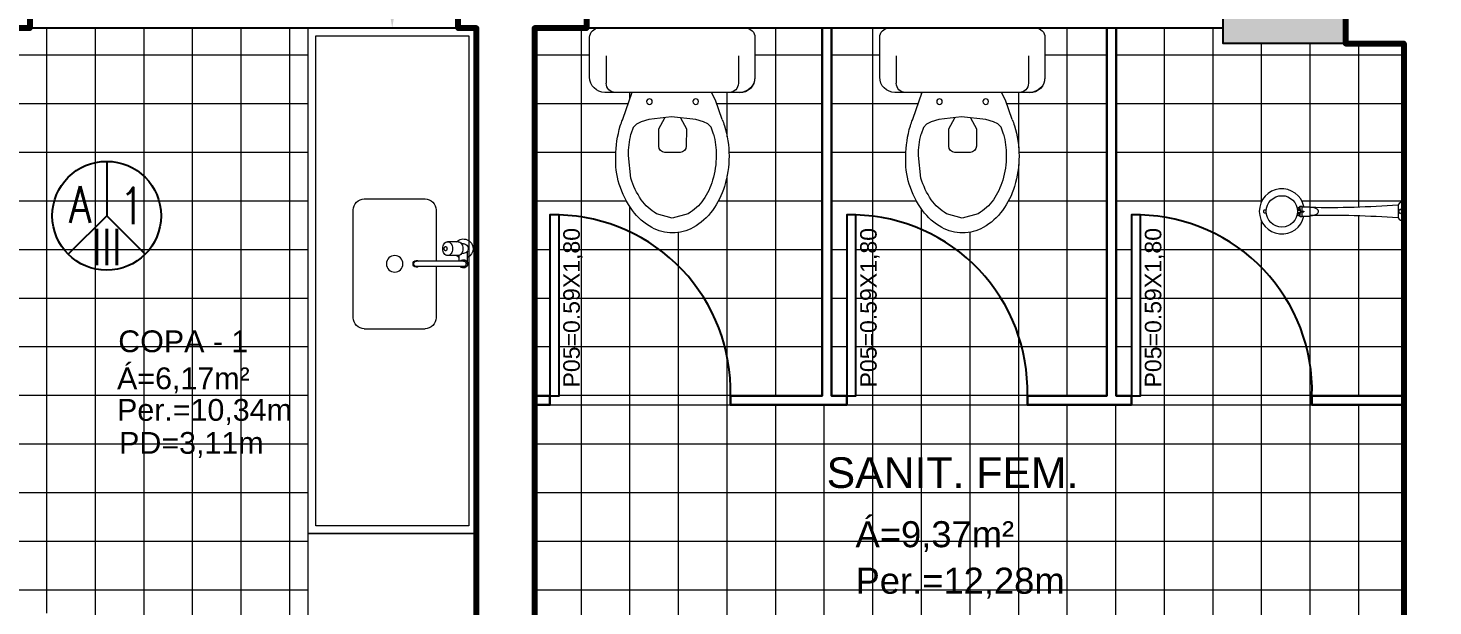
# Model space of a CAD drawing. Header units: metres. Extents: x -15851 to -15710, y 6781 to 6850.
# Drawn here: x -15811.561 to -15806.972, y 6804.131 to 6806.017 of the extents above; entities that cross this region are included whole.
import ezdxf
from ezdxf import colors
from ezdxf.entities.mleader import LeaderData, LeaderLine
from ezdxf.enums import TextEntityAlignment as Align
from ezdxf.math import Vec2, Vec3

# ---------------------------------------------------------------- set-up
doc = ezdxf.new("R2010")
doc.units = ezdxf.units.M
for name, color, linetype in [('ARCO', 1, 'Continuous'), ('ESQUADRIAS', 2, 'Continuous'), ('pilares', 253, 'Continuous'), ('TEXTO', 7, 'Continuous'), ('Texto Esquadrias', 7, 'Continuous'), ('Texto Perimetro e Pé Direito', 7, 'Continuous'), ('TXT', 2, 'Continuous')]:
    doc.layers.add(name, color=color, linetype=linetype)
doc.layers.add('borda', color=220, linetype='Continuous', lineweight=9, plot=False)
for name, color, linetype, lineweight in [('hachura interna', 49, 'Continuous', 9), ('Linha 1', 1, 'Continuous', 13), ('Linha 2', 2, 'Continuous', 20), ('linha2', 2, 'Continuous', 20), ('linha3', 3, 'Continuous', 30), ('parede', 8, 'Continuous', 80), ('PISO', 8, 'Continuous', 13)]:
    doc.layers.add(name, color=color, linetype=linetype, lineweight=lineweight)
doc.layers.get('borda').off()
doc.styles.add('AMBI', font='arial.ttf')
doc.styles.add('romans', font='romans.shx')
doc.styles.add('STYLE1', font='romans.shx')

# ---------------------------------------------------------------- blocks, each defined once
blk = doc.blocks.new('vaso06')
at = {"linetype": 'Continuous'}
for p, q in [((6.38, 24.29), (6.38, 11.29)), ((57.38, 27.29), (9.38, 27.29)), ((60.38, 11.29), (60.38, 24.29)), ((11.79, 18.21), (11.79, 9.29)), ((54.96, 18.21), (54.96, 9.29)), ((11.38, 6.29), (55.38, 6.29)), ((30.7, -2.03), (28.79, -5.57)), ((37.79, -5.57), (35.84, -2.03)), ((28.79, -5.57), (28.8, -11.27)), ((37.79, -11.27), (37.79, -5.57)), ((30.8, -13.27), (35.79, -13.27))]:
    blk.add_line(p, q, dxfattribs=at)
for points in [[(17.06, -2.57), (19.26, 3.75), (20.56, 6.22), (46.56, 6.22), (49.63, -2.57), (49.76, -2.92)], [(19.88, -7.34), (20.64, -5.03), (21.73, -3.92), (23.19, -3.27), (25.73, -2.57), (33.64, -1.72), (41.03, -2.57), (43.57, -3.33), (45.11, -4.1), (46.12, -5.18), (46.88, -7.34)]]:
    blk.add_lwpolyline(points, dxfattribs=at)
for points in [[(17.06, -2.57, 0.020611), (16.35, -4.58, 0.074253), (14.85, -14.47, 0.074253), (16.32, -24.37, 0.084945), (20.24, -32.2, 0.106299), (26.53, -37.78, 0.128642), (33.29, -39.57, 0.128642)], [(33.29, -39.57, 0.128642), (40.06, -37.81, 0.106299), (46.37, -32.25, 0.084945), (50.73, -23.62, 0.089952), (51.82, -14.54, 0.074253), (50.36, -4.64, 0.021192), (49.63, -2.57, 0.106299)], [(19.88, -7.34, 0.060521), (19.03, -14.29, 0.070874), (20.19, -22.38, 0.082468), (23.24, -28.73, 0.106817), (28.18, -33.29), (33.38, -34.71)], [(33.38, -34.71), (38.58, -33.29, 0.106817), (43.52, -28.73, 0.082468), (46.89, -21.7), (47.72, -14.29, 0.060521), (46.88, -7.34, 0.04535)]]:
    blk.add_lwpolyline(points, format="xyb", dxfattribs=at)
for centre in [(25.73, 3.29), (40.85, 3.29)]:
    blk.add_circle(centre, 0.912, dxfattribs=at)
for centre, radius, start, end in [((9.38, 24.29), 3, 90, 180), ((57.38, 24.29), 3, 0, 90), ((11.38, 11.29), 5, 180, 270), ((11.38, 11.15), 5, 180, 270), ((14.79, 9.29), 3, 180, 270), ((51.96, 9.29), 3, 270, 0), ((55.38, 11.29), 5, 270, 0), ((30.8, -11.27), 2, 180.0369, 270), ((35.79, -11.27), 2, 270, 0)]:
    blk.add_arc(centre, radius, start, end, dxfattribs=at)
blk = doc.blocks.new('LKASJDÇ')
for p, q in [((-16165.336, 7047.456), (-16165.499, 7047.456)), ((-16165.471, 7047.409), (-16165.362, 7047.409)), ((-16165.383, 7046.68), (-16165.451, 7046.68)), ((-16165.42, 7046.596), (-16165.42, 7046.626)), ((-16165.42, 7046.626), (-16165.414, 7046.626)), ((-16165.414, 7046.596), (-16165.414, 7046.626)), ((-16165.42, 7046.612), (-16165.456, 7046.612)), ((-16165.452, 7046.594), (-16165.433, 7046.594)), ((-16165.447, 7046.585), (-16165.433, 7046.585)), ((-16165.433, 7046.596), (-16165.401, 7046.596)), ((-16165.433, 7046.575), (-16165.433, 7046.596)), ((-16165.427, 7046.575), (-16165.427, 7046.596)), ((-16165.378, 7046.612), (-16165.414, 7046.612)), ((-16165.407, 7046.575), (-16165.407, 7046.596)), ((-16165.407, 7046.575), (-16165.407, 7046.596)), ((-16165.401, 7046.575), (-16165.401, 7046.596)), ((-16165.401, 7046.594), (-16165.381, 7046.594)), ((-16165.401, 7046.585), (-16165.386, 7046.585))]:
    blk.add_line(p, q)
for points in [[(-16165.383, 7046.68), (-16165.383, 7046.683), (-16165.383, 7046.686), (-16165.383, 7046.69), (-16165.383, 7046.693), (-16165.384, 7046.696), (-16165.384, 7046.7), (-16165.385, 7046.704), (-16165.385, 7046.708), (-16165.386, 7046.712), (-16165.388, 7046.717), (-16165.389, 7046.722), (-16165.392, 7046.727), (-16165.394, 7046.732), (-16165.398, 7046.738), (-16165.402, 7046.743), (-16165.408, 7046.747), (-16165.414, 7046.749), (-16165.42, 7046.749), (-16165.426, 7046.747), (-16165.431, 7046.743), (-16165.435, 7046.738), (-16165.439, 7046.732), (-16165.442, 7046.727), (-16165.444, 7046.722), (-16165.445, 7046.717), (-16165.447, 7046.712), (-16165.448, 7046.708), (-16165.449, 7046.704), (-16165.449, 7046.7), (-16165.45, 7046.696), (-16165.45, 7046.693), (-16165.45, 7046.69), (-16165.45, 7046.686), (-16165.451, 7046.683), (-16165.451, 7046.68)], [(-16165.447, 7046.572), (-16165.447, 7046.585), (-16165.45, 7046.585), (-16165.452, 7046.587), (-16165.452, 7046.587), (-16165.452, 7046.594), (-16165.457, 7046.594), (-16165.459, 7046.596), (-16165.459, 7046.596), (-16165.459, 7046.61), (-16165.457, 7046.612), (-16165.457, 7046.612), (-16165.456, 7046.612), (-16165.456, 7046.675), (-16165.451, 7046.68), (-16165.451, 7046.68), (-16165.451, 7046.68)], [(-16165.386, 7046.572), (-16165.386, 7046.585), (-16165.383, 7046.585), (-16165.381, 7046.587), (-16165.381, 7046.587), (-16165.381, 7046.594), (-16165.376, 7046.594), (-16165.374, 7046.596), (-16165.374, 7046.596), (-16165.374, 7046.61), (-16165.376, 7046.612), (-16165.376, 7046.612), (-16165.378, 7046.612), (-16165.378, 7046.675), (-16165.383, 7046.68), (-16165.383, 7046.68)], [(-16165.432, 7046.316), (-16165.428, 7046.31), (-16165.428, 7046.31)], [(-16165.428, 7046.31), (-16165.428, 7046.299), (-16165.423, 7046.293), (-16165.423, 7046.293), (-16165.411, 7046.293), (-16165.405, 7046.299), (-16165.405, 7046.299), (-16165.405, 7046.31)], [(-16165.401, 7046.316), (-16165.405, 7046.31), (-16165.405, 7046.31)]]:
    blk.add_lwpolyline(points)
for centre, radius in [((-16165.417, 7047.432), 0.02), ((-16165.417, 7047.432), 0.0163), ((-16165.417, 7046.445), 0.13)]:
    blk.add_circle(centre, radius)
for centre, radius, start, end in [((-16165.441, 7047.458), 0.0574, 181.995, 238.143), ((-16165.393, 7047.458), 0.0574, 301.857, 358.005), ((-16173.134, 7046.83), 7.684, 358.882, 4.3179), ((-16157.7, 7046.83), 7.684, 175.682, 181.118), ((-16165.417, 7046.445), 0.187, 102.115, 77.8852)]:
    blk.add_arc(centre, radius, start, end)
blk = doc.blocks.new('pia p')
at = {"color": 0, "linetype": 'ByBlock', "ltscale": 0.1}
for p, q in [((33.95, 8.67), (11.95, 8.67)), ((7.95, 4.67), (7.95, -13.83)), ((37.95, -34.33), (37.95, 4.67)), ((-1.96, -7.58), (-1.26, -7.58)), ((0, -6.83), (3.76, -6.83)), ((-3.46, -14.83), (-3.46, -10.48)), ((-1.96, -11.08), (-1.26, -11.08)), ((-1.96, -13.83), (15.04, -13.83)), ((-0.46, -13.83), (-0.46, -11.75)), ((0, -11.83), (3.76, -11.83)), ((-1.96, -15.83), (15.04, -15.83)), ((7.95, -15.83), (7.95, -34.33)), ((33.95, -38.33), (11.95, -38.33))]:
    blk.add_line(p, q, dxfattribs=at)
at = {"color": 0, "linetype": 'ByBlock'}
blk.add_circle((22.95, -14.83), 3, dxfattribs=at)
at = {"color": 0, "linetype": 'ByBlock', "ltscale": 0.1}
for centre, radius, start, end in [((11.95, 4.67), 4, 90, 180), ((33.95, 4.67), 4, 0, 90), ((-1.96, -9.33), 1.75, 90, 204.62), ((-4.46, -10.48), 1, 0, 24.62), ((1.76, -9.33), 3.52, 163.6751, 180), ((1.76, -9.33), 3.52, 180, 196.3249), ((0.89, -9.08), 2.62, 144.7356, 163.6751), ((0.35, -8.69), 1.95, 120.3612, 144.7356), ((0, -8.1), 1.27, 90, 120.3612), ((5.52, -9.33), 3.52, 163.6751, 180), ((5.52, -9.33), 3.52, 180, 196.3249), ((4.65, -9.08), 2.62, 144.7356, 163.6751), ((4.11, -8.69), 1.95, 120.3612, 144.7356), ((3.76, -8.1), 1.27, 90, 120.3612), ((3.76, -8.1), 1.27, 59.6388, 90), ((3.41, -8.69), 1.95, 35.2644, 59.6388), ((2.87, -9.08), 2.62, 16.3249, 35.2644), ((2, -9.33), 3.52, 0, 16.3249), ((2, -9.33), 3.52, 343.6751, 0), ((-1.96, -9.33), 1.75, 211.0027, 270), ((-1.96, -14.83), 1, 90.0002, 270.0002), ((0.89, -9.59), 2.62, 196.3249, 215.2644), ((0.35, -9.97), 1.95, 215.2644, 239.6388), ((0, -10.56), 1.27, 239.6388, 270), ((4.65, -9.59), 2.62, 196.3249, 215.2644), ((4.11, -9.97), 1.95, 215.2644, 239.6388), ((3.76, -10.56), 1.27, 239.6388, 270), ((3.76, -10.56), 1.27, 270, 300.3612), ((3.41, -9.97), 1.95, 300.3612, 324.7356), ((2.87, -9.59), 2.62, 324.7356, 343.6751), ((15.04, -14.83), 1, 270.0001, 90.0001), ((11.95, -34.33), 4, 180, 270), ((33.95, -34.33), 4, 270, 0)]:
    blk.add_arc(centre, radius, start, end, dxfattribs=at)
at = {"color": 0, "linetype": 'ByBlock'}
for centre, radius, start, end in [((-1.96, -9.33), 3.5, 45.5847, 244.6231), ((5.04, -9.33), 1.06, 163.6751, 180), ((5.04, -9.33), 1.06, 180, 196.3249), ((4.78, -9.26), 0.787, 144.7356, 163.6751), ((4.78, -9.41), 0.787, 196.3249, 215.2644), ((4.61, -9.14), 0.586, 120.3612, 144.7356), ((4.61, -9.53), 0.586, 215.2644, 239.6388), ((4.51, -8.96), 0.381, 90, 120.3612), ((4.51, -9.7), 0.381, 239.6388, 270), ((4.51, -8.96), 0.381, 59.6388, 90), ((4.51, -9.7), 0.381, 270, 300.3612), ((4.41, -9.14), 0.586, 35.2644, 59.6388), ((4.41, -9.53), 0.586, 300.3612, 324.7356), ((4.24, -9.26), 0.787, 16.3249, 35.2644), ((4.24, -9.41), 0.787, 324.7356, 343.6751), ((3.98, -9.33), 1.06, 360, 16.3249), ((3.98, -9.33), 1.06, 343.6751, 360), ((-1.96, -14.83), 1.5, 41.8103, 318.1897), ((-1.96, -9.33), 3.5, 295.3769, 314.4153), ((15.04, -14.83), 1.25, 233.1301, 126.8699)]:
    blk.add_arc(centre, radius, start, end, dxfattribs=at)
blk = doc.blocks.new('A$C676863C5')
at = {"layer": 'TXT'}
for p, q in [((0, 23.91), (0, 1.56)), ((0, 1.56), (-15.81, -14.25)), ((0, 1.56), (15.81, -14.25))]:
    blk.add_line(p, q, dxfattribs=at)
blk.add_circle((0, 1.56), 22.36, dxfattribs=at)

msp = doc.modelspace()

# ---------------------------------------------------------------- hatches: boundary and pattern name
at = {"layer": 'hachura interna'}
h = msp.add_hatch(dxfattribs=at)
h.set_pattern_fill('NET', color=256, scale=0.05)
h.paths.add_polyline_path([(-15810.6466, 6806.0175), (-15811.556, 6806.0175), (-15811.7366, 6806.0175), (-15811.7366, 6805.9675), (-15811.9666, 6805.9675), (-15811.9666, 6804.1075), (-15811.4666, 6804.1075), (-15811.4666, 6803.3575), (-15811.9666, 6803.3575), (-15811.9666, 6802.9175), (-15811.7866, 6802.9175), (-15811.7866, 6802.7175), (-15811.7166, 6802.7175), (-15810.9166, 6802.7175), (-15810.6466, 6802.7175), (-15810.6466, 6803.4371), (-15810.6466, 6804.3675)])
h = msp.add_hatch(dxfattribs=at)
h.set_pattern_fill('NET', color=256, scale=0.05)
h.paths.add_polyline_path([(-15807.0666, 6804.7875), (-15807.3666, 6804.7875), (-15807.9566, 6804.7875), (-15808.2966, 6804.7875), (-15808.8866, 6804.7875), (-15809.2666, 6804.7875), (-15809.8566, 6804.7875), (-15809.9066, 6804.7875), (-15809.9066, 6802.7175), (-15809.7566, 6802.7175), (-15808.9366, 6802.7175), (-15808.5466, 6802.7175), (-15808.5466, 6803.2375), (-15807.0666, 6803.2375)])
h.paths.add_polyline_path([(-15809.8266, 6805.4075), (-15809.8266, 6804.8175), (-15809.8566, 6804.8175), (-15809.8566, 6804.7875), (-15809.2666, 6804.7875), (-15809.2666, 6804.8175, 0.414214)])
h.paths.add_polyline_path([(-15808.9666, 6806.0175), (-15809.2166, 6806.0175, -0.414214), (-15809.1866, 6805.9875), (-15809.1866, 6805.8575, -0.414214), (-15809.2366, 6805.8075), (-15809.3288, 6805.8075), (-15809.3154, 6805.782), (-15809.2934, 6805.7189, -0.020611), (-15809.2863, 6805.6987, -0.074253), (-15809.2713, 6805.5998, -0.074253), (-15809.2859, 6805.5008, -0.084945), (-15809.3252, 6805.4225, -0.106299), (-15809.3881, 6805.3667, -0.128642), (-15809.4557, 6805.3489, -0.128642), (-15809.5234, 6805.3665, -0.106299), (-15809.5865, 6805.4221, -0.084945), (-15809.6301, 6805.5084, -0.089952), (-15809.641, 6805.5992, -0.074253), (-15809.6263, 6805.6981, -0.021192), (-15809.6191, 6805.7189), (-15809.5882, 6805.8075), (-15809.6766, 6805.8075, -0.414214), (-15809.7266, 6805.8575), (-15809.7266, 6805.9875, -0.414214), (-15809.6966, 6806.0175), (-15809.7366, 6806.0175), (-15809.9066, 6806.0175), (-15809.9066, 6804.8175), (-15809.8566, 6804.8175), (-15809.8566, 6805.4075), (-15809.8266, 6805.4075, -0.414214), (-15809.2666, 6804.8175), (-15808.9666, 6804.8175)])
h.paths.add_polyline_path([(-15808.8566, 6805.4075), (-15808.8566, 6804.8175), (-15808.8866, 6804.8175), (-15808.8866, 6804.7875), (-15808.2966, 6804.7875), (-15808.2966, 6804.8175, 0.414214)])
h.paths.add_polyline_path([(-15808.0366, 6806.0175), (-15808.269, 6806.0175, -0.414214), (-15808.239, 6805.9875), (-15808.239, 6805.8575, -0.414214), (-15808.289, 6805.8075), (-15808.3812, 6805.8075), (-15808.3678, 6805.782), (-15808.3459, 6805.7189, -0.020611), (-15808.3387, 6805.6987, -0.074253), (-15808.3238, 6805.5998, -0.074253), (-15808.3384, 6805.5008, -0.084945), (-15808.3776, 6805.4225, -0.106299), (-15808.4406, 6805.3667, -0.128642), (-15808.5082, 6805.3489, -0.128642), (-15808.5758, 6805.3665, -0.106299), (-15808.639, 6805.4221, -0.084945), (-15808.6826, 6805.5084, -0.089952), (-15808.6934, 6805.5992, -0.074253), (-15808.6788, 6805.6981, -0.021192), (-15808.6715, 6805.7189), (-15808.6406, 6805.8075), (-15808.729, 6805.8075, -0.414214), (-15808.779, 6805.8575), (-15808.779, 6805.9875, -0.414214), (-15808.749, 6806.0175), (-15808.9366, 6806.0175), (-15808.9366, 6804.8175), (-15808.8866, 6804.8175), (-15808.8866, 6805.4075), (-15808.8566, 6805.4075, -0.414214), (-15808.2966, 6804.8175), (-15808.0366, 6804.8175)])
h.paths.add_polyline_path([(-15807.9266, 6805.4075), (-15807.9266, 6804.8175), (-15807.9566, 6804.8175), (-15807.9566, 6804.7875), (-15807.3666, 6804.7875), (-15807.3666, 6804.8175, 0.414214)])
h.paths.add_polyline_path([(-15807.0666, 6805.9675), (-15807.2566, 6805.9675), (-15807.6566, 6805.9675), (-15807.6566, 6806.0175), (-15808.0066, 6806.0175), (-15808.0066, 6804.8175), (-15807.9566, 6804.8175), (-15807.9566, 6805.4075), (-15807.9266, 6805.4075, -0.414214), (-15807.3666, 6804.8175), (-15807.0666, 6804.8175), (-15807.0666, 6805.3873, -0.246562), (-15807.0849, 6805.3977, 0.023772), (-15807.3727, 6805.4057), (-15807.3744, 6805.404), (-15807.3929, 6805.404, -9.503027), (-15807.3929, 6805.4347), (-15807.3725, 6805.4347), (-15807.3725, 6805.4327), (-15807.3677, 6805.4327), (-15807.3666, 6805.4325, 0.023246), (-15807.0851, 6805.4406, -0.252282), (-15807.0666, 6805.4514)])
h.paths.add_polyline_path([(-15809.7301, 6804.8251), (-15809.7301, 6805.3727), (-15809.841, 6805.3727), (-15809.841, 6804.8251)], flags=24)
h.paths.add_polyline_path([(-15808.7601, 6804.8251), (-15808.7601, 6805.3727), (-15808.871, 6805.3727), (-15808.871, 6804.8251)], flags=24)
h.paths.add_polyline_path([(-15807.8301, 6804.8251), (-15807.8301, 6805.3727), (-15807.941, 6805.3727), (-15807.941, 6804.8251)], flags=24)
at = {"layer": 'pilares'}
h = msp.add_hatch(color=256, dxfattribs=at)
h.paths.add_polyline_path([(-15792.9666, 6790.3875), (-15793.2666, 6790.3875), (-15793.2666, 6789.8875), (-15792.9666, 6789.8875)])
h.paths.add_polyline_path([(-15792.9666, 6796.4875), (-15793.2666, 6796.4875), (-15793.2666, 6795.9875), (-15792.9666, 6795.9875)])
h.paths.add_polyline_path([(-15792.9666, 6802.7175), (-15793.2666, 6802.7175), (-15793.2666, 6802.2175), (-15792.9666, 6802.2175)])
h.paths.add_polyline_path([(-15797.7466, 6802.7175), (-15798.0466, 6802.7175), (-15798.0466, 6802.2175), (-15797.7466, 6802.2175)])
h.paths.add_polyline_path([(-15797.7466, 6796.4875), (-15798.0466, 6796.4875), (-15798.0466, 6795.9875), (-15797.7466, 6795.9875)])
h.paths.add_polyline_path([(-15797.7466, 6790.3875), (-15798.0466, 6790.3875), (-15798.0466, 6789.8875), (-15797.7466, 6789.8875)])
h.paths.add_polyline_path([(-15797.8966, 6787.3375), (-15798.1966, 6787.3375), (-15798.1966, 6787.1375), (-15797.8966, 6787.1375)])
h.paths.add_polyline_path([(-15802.5266, 6787.3375), (-15802.8266, 6787.3375), (-15802.8266, 6787.1375), (-15802.5266, 6787.1375)])
h.paths.add_polyline_path([(-15805.2166, 6787.3375), (-15805.5166, 6787.3375), (-15805.5166, 6787.1375), (-15805.2166, 6787.1375)])
h.paths.add_polyline_path([(-15807.3066, 6790.3875), (-15807.6066, 6790.3875), (-15807.6066, 6789.8875), (-15807.3066, 6789.8875)])
h.paths.add_polyline_path([(-15812.0866, 6790.3875), (-15812.3866, 6790.3875), (-15812.3866, 6790.2375), (-15812.3866, 6789.8875), (-15812.0866, 6789.8875)])
h.paths.add_polyline_path([(-15816.8666, 6790.3875), (-15817.1666, 6790.3875), (-15817.1666, 6789.8875), (-15816.8666, 6789.8875)])
h.paths.add_polyline_path([(-15816.8666, 6796.4875), (-15817.1666, 6796.4875), (-15817.1666, 6795.9875), (-15816.8666, 6795.9875)])
h.paths.add_polyline_path([(-15812.0866, 6796.4875), (-15812.3866, 6796.4875), (-15812.3866, 6795.9875), (-15812.0866, 6795.9875)])
h.paths.add_polyline_path([(-15807.3066, 6796.4875), (-15807.6066, 6796.4875), (-15807.6066, 6795.9875), (-15807.3066, 6795.9875)])
h.paths.add_polyline_path([(-15802.5266, 6796.4875), (-15802.8266, 6796.4875), (-15802.8266, 6795.9875), (-15802.5266, 6795.9875)])
h.paths.add_polyline_path([(-15800.0766, 6800.7375), (-15800.3766, 6800.7375), (-15800.3766, 6800.5375), (-15800.0766, 6800.5375)])
h.paths.add_polyline_path([(-15802.6416, 6802.7175), (-15802.9416, 6802.7175), (-15802.9416, 6802.2175), (-15802.6416, 6802.2175)])
h.paths.add_polyline_path([(-15804.9166, 6800.7375), (-15805.2166, 6800.7375), (-15805.2166, 6800.5375), (-15804.9166, 6800.5375)])
h.paths.add_polyline_path([(-15809.7566, 6800.7375), (-15810.0566, 6800.7375), (-15810.0566, 6800.5375), (-15809.7566, 6800.5375)])
h.paths.add_polyline_path([(-15807.1116, 6802.7175), (-15807.4116, 6802.7175), (-15807.4116, 6802.2175), (-15807.1116, 6802.2175)])
h.paths.add_polyline_path([(-15812.0866, 6802.7175), (-15812.3866, 6802.7175), (-15812.3866, 6802.2175), (-15812.0866, 6802.2175)])
h.paths.add_polyline_path([(-15816.8666, 6802.7175), (-15817.1666, 6802.7175), (-15817.1666, 6802.2175), (-15816.8666, 6802.2175)])
h.paths.add_polyline_path([(-15811.7366, 6806.1675), (-15812.1366, 6806.1675), (-15812.1366, 6805.9675), (-15811.7366, 6805.9675)])
h.paths.add_polyline_path([(-15807.2566, 6806.1675), (-15807.6566, 6806.1675), (-15807.6566, 6805.9675), (-15807.2566, 6805.9675)])
h.paths.add_polyline_path([(-15802.4766, 6806.1675), (-15802.8766, 6806.1675), (-15802.8766, 6805.9675), (-15802.4766, 6805.9675)])
h.paths.add_polyline_path([(-15798.0066, 6806.1675), (-15798.4066, 6806.1675), (-15798.4066, 6805.9675), (-15798.0066, 6805.9675)])

# ---------------------------------------------------------------- linework, layer by layer
at = {"layer": 'ARCO', "color": 1}
for centre in [(-15809.8416, 6804.8325), (-15808.8716, 6804.8325), (-15807.9416, 6804.8325)]:
    msp.add_arc(centre, 0.5752, 358.5057, 88.5057, dxfattribs=at)
at = {"layer": 'ESQUADRIAS', "color": 1}
for p, q in [((-15810.156, 6806.0175), (-15811.556, 6806.0175)), ((-15807.6566, 6806.0175), (-15809.7366, 6806.0175))]:
    msp.add_line(p, q, dxfattribs=at)
at = {"layer": 'ESQUADRIAS'}
for points in [[(-15809.8566, 6804.8175), (-15809.8266, 6804.8175), (-15809.8266, 6805.4075), (-15809.8566, 6805.4075)], [(-15808.8866, 6804.8175), (-15808.8566, 6804.8175), (-15808.8566, 6805.4075), (-15808.8866, 6805.4075)], [(-15807.9566, 6804.8175), (-15807.9266, 6804.8175), (-15807.9266, 6805.4075), (-15807.9566, 6805.4075)]]:
    msp.add_lwpolyline(points, close=True, dxfattribs=at)
at = {"layer": 'Linha 2', "ltscale": 0.2}
for points in [[(-15810.0966, 6804.3675), (-15810.6466, 6804.3675), (-15810.6466, 6806.0175), (-15810.0966, 6806.0175)], [(-15810.1216, 6804.3925), (-15810.6216, 6804.3925), (-15810.6216, 6805.9925), (-15810.1216, 6805.9925)], [(-15810.0966, 6803.4371), (-15810.6466, 6803.4371), (-15810.6466, 6804.3675), (-15810.0966, 6804.3675)]]:
    msp.add_lwpolyline(points, close=True, dxfattribs=at)
at = {"layer": 'linha3', "color": 3}
for points in [[(-15808.9666, 6806.0175), (-15808.9666, 6804.8175), (-15809.2666, 6804.8175), (-15809.2666, 6804.7875), (-15808.8866, 6804.7875), (-15808.8866, 6804.8175), (-15808.9366, 6804.8175), (-15808.9366, 6806.0175)], [(-15808.0066, 6806.0175), (-15808.0066, 6804.8175), (-15807.9566, 6804.8175), (-15807.9566, 6804.7875), (-15808.2966, 6804.7875), (-15808.2966, 6804.8175), (-15808.0366, 6804.8175), (-15808.0366, 6806.0175)], [(-15809.9066, 6804.7875), (-15809.8566, 6804.7875), (-15809.8566, 6804.8175), (-15809.9066, 6804.8175)], [(-15807.0666, 6804.7875), (-15807.3666, 6804.7875), (-15807.3666, 6804.8175), (-15807.0666, 6804.8175)]]:
    msp.add_lwpolyline(points, dxfattribs=at)
at = {"layer": 'parede'}
msp.add_lwpolyline([(-15812.1366, 6802.7175), (-15812.1366, 6802.7175), (-15812.1366, 6802.7175), (-15812.1366, 6806.1675), (-15811.556, 6806.1675), (-15811.556, 6806.0175), (-15811.7366, 6806.0175)], dxfattribs=at)
for points in [[(-15810.0366, 6802.5675), (-15810.9166, 6802.5675), (-15810.9166, 6802.7175), (-15810.0966, 6802.7175), (-15810.0966, 6806.0175), (-15810.156, 6806.0175), (-15810.156, 6806.1675), (-15810.156, 6806.1675), (-15809.7366, 6806.1675), (-15809.7366, 6806.0175), (-15809.9066, 6806.0175), (-15809.9066, 6802.7175), (-15809.7566, 6802.7175), (-15809.7566, 6802.5675), (-15809.8866, 6802.5675), (-15809.8866, 6801.7475), (-15810.0366, 6801.7475)], [(-15807.1116, 6802.5675), (-15806.0166, 6802.5675), (-15806.0166, 6802.7175), (-15806.8766, 6802.7175), (-15806.8766, 6806.0175), (-15806.8066, 6806.0175), (-15806.8066, 6806.1675), (-15807.2566, 6806.1675), (-15807.2566, 6805.9675), (-15807.0666, 6805.9675), (-15807.0666, 6802.7175), (-15807.1116, 6802.7175)]]:
    msp.add_lwpolyline(points, close=True, dxfattribs=at)
at = {"layer": 'pilares'}
msp.add_lwpolyline([(-15807.6566, 6806.1675), (-15807.2566, 6806.1675), (-15807.2566, 6805.9675), (-15807.6566, 6805.9675)], close=True, dxfattribs=at)
at = {"layer": 'PISO'}
for p, q in [((-15809.8566, 6804.7875), (-15809.2666, 6804.7875)), ((-15808.8866, 6804.7875), (-15808.2966, 6804.7875)), ((-15807.9566, 6804.7875), (-15807.3666, 6804.7875))]:
    msp.add_line(p, q, dxfattribs=at)

# ---------------------------------------------------------------- block references
at = {"layer": 'borda', "ltscale": 0.2, "xscale": 0.007948720341326031, "yscale": 0.007948720341326031, "zscale": 0.007948720341326031}
msp.add_blockref('A$C676863C5', (-15811.3045, 6805.3924), dxfattribs=at)
at = {"layer": 'linha2'}
for name, p, xscale, yscale, zscale in [('vaso06', (-15809.1228, 6805.7446), -0.01, 0.01, 0.01), ('vaso06', (-15808.1752, 6805.7446), -0.01, 0.01, 0.01), ('pia p', (-15810.1567, 6805.3817), -0.00901676123415683, 0.00901676123415683, 0.00901676123415683)]:
    msp.add_blockref(name, p, dxfattribs=dict(at, xscale=xscale, yscale=yscale, zscale=zscale))
at = {"layer": 'linha2', "xscale": 0.3942657916562852, "yscale": 0.3942657916562852, "zscale": 0.3942657916562852, "rotation": 270}
msp.add_blockref('LKASJDÇ', (-18585.6373, 431.9483), dxfattribs=at)

# ---------------------------------------------------------------- texts
at = {"layer": 'TEXTO', "style": 'AMBI'}
for s, height, p in [('COPA - 1', 0.07109, (-15811.2667, 6804.9596)), ('Á=6,17m²', 0.07109, (-15811.2706, 6804.8387)), ('SANIT. FEM.', 0.1, (-15808.9523, 6804.5164)), ('Á=9,37m²', 0.085, (-15808.8579, 6804.3229))]:
    msp.add_text(s, height=height, dxfattribs=at).set_placement(p)
at = {"layer": 'Texto Esquadrias', "char_height": 0.053839, "width": 0.565898, "attachment_point": 7, "rotation": 90, "style": 'AMBI'}
for insert in [(-15809.7489, 6804.8444), (-15808.7789, 6804.8444), (-15807.8489, 6804.8444)]:
    msp.add_mtext('P05=0.59X1,80', dxfattribs=dict(at, insert=insert))
at = {"layer": 'Texto Perimetro e Pé Direito', "style": 'AMBI'}
for s, height, p in [('Per.=10,34m', 0.071093, (-15811.2706, 6804.7356)), ('PD=3,11m', 0.07109, (-15811.2638, 6804.6279)), ('Per.=12,28m', 0.085, (-15808.8579, 6804.1711))]:
    msp.add_text(s, height=height, dxfattribs=at).set_placement(p)
at = {"layer": 'TXT', "style": 'STYLE1', "width": 0.8}
for s, height, p in [('A', 0.1192, (-15811.3913, 6805.3821)), ('1', 0.1192, (-15811.2219, 6805.3775)), ('III', 0.11923, (-15811.3044, 6805.2431))]:
    msp.add_text(s, height=height, rotation=360, dxfattribs=at).set_placement(p, align=Align.CENTER)

# ---------------------------------------------------------------- leaders
at = {"layer": 'Linha 1'}
ml = msp.add_multileader_mtext('Standard', dxfattribs=at)
ml.set_content('Pia e Bancada em Granito Fixa com mão francesa, parafusos e massa plástica. h=95cm', color=2, style='romans')
ml.set_leader_properties(color=1)
ml.build(insert=Vec2(0, 0))
ml.multileader.update_dxf_attribs({"text_right_attachment_type": 6, "dogleg_length": 3, "arrow_head_size": 0.08})
ctx = ml.context
ctx.base_point, ctx.char_height, ctx.arrow_head_size, ctx.landing_gap_size, ctx.plane_origin = Vec3(-15810.3416, 6807.8951), 0.1, 0.08, 0.05, Vec3(-15810.3716, 6806.6954)
ctx.right_attachment = 6
notes = []
notes.append((ctx, [(0, (1, 1, 0), (-15810.3716, 6807.8951), (1, 0), 0.03, [(0, [(-15810.3716, 6806.0175)], 0, [])])]))
ctx.mtext.insert, ctx.mtext.width, ctx.mtext.flow_direction = Vec3(-15810.2916, 6807.9618), 3.880006, 5
for ctx, leaders in notes:
    for number, flags, end, landing, length, lines in leaders:
        leader = LeaderData()
        leader.index, (leader.has_last_leader_line, leader.has_dogleg_vector, leader.attachment_direction) = number, flags
        leader.last_leader_point, leader.dogleg_vector, leader.dogleg_length = Vec3(end), Vec3(landing), length
        for number, points, colour, breaks in lines:
            line = LeaderLine()
            line.index, line.vertices, line.color, line.breaks = number, Vec3.list(points), colors.encode_raw_color(colour), breaks
            leader.lines.append(line)
        ctx.leaders.append(leader)

doc.saveas('drawing.dxf')
